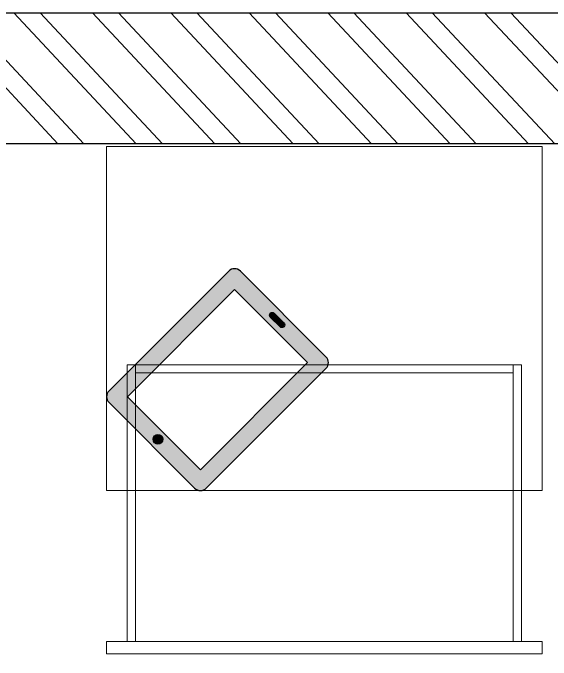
# Model space of a CAD drawing. Header units: feet. Extents: x 5886028 to 5900628, y -5290886 to -5278556.
# Drawn here: x 5894751 to 5895534, y -5279496 to -5278556 of the extents above; entities that cross this region are included whole.
import ezdxf

# ---------------------------------------------------------------- set-up
doc = ezdxf.new("R2010")
doc.units = ezdxf.units.FT
doc.header["$LTSCALE"] = 33
doc.header["$MEASUREMENT"] = 0
doc.layers.add('A-WALL', color=1, linetype='Continuous')
for name, color, linetype, lineweight in [('LENS-FURNITURE', 13, 'Continuous', 9), ('LENS_DIMENSION', 193, 'Continuous', 0), ('LN-HATCH', 251, 'Continuous', 0)]:
    doc.layers.add(name, color=color, linetype=linetype, lineweight=lineweight)

# ---------------------------------------------------------------- blocks, each defined once
blk = doc.blocks.new('A$C2f5dd23c')
at = {"layer": 'LN-HATCH'}
h = blk.add_hatch(dxfattribs=at)
h.set_pattern_fill('ANSI32', color=256, scale=222, angle=268.1105192815815)
h.set_pattern_definition([(313.1105192815815, (-3373823.442878878, 5462012.521852432), (60.77556509153959, 56.89370077437428), []), (313.1105192815815, (-3373824.736833648, 5461973.298763876), (60.77556509153959, 56.89370077437428), [])])
h.paths.add_polyline_path([(-2960, 280.0000004768372), (-8420, 280.0000004768372), (-8420, 0), (-2960, 0)])
h.paths.add_polyline_path([(-260, 6180), (-260, 280.0000004768372), (-2440, 280.0000004768372), (-2440, 0), (0, 0), (0, 6180)])
h.paths.add_polyline_path([(1740, 6460), (1890, 6460), (1890, 8860.000000476837), (1740, 8860.000000476837)])
h.paths.add_polyline_path([(3020, 6460), (0, 6460), (0, 6180), (3020, 6180)])
h.paths.add_polyline_path([(3260, 7555), (3540, 7555), (3540, 6510.000000476837), (3260, 6510.000000476837)])
h.paths.add_polyline_path([(3260, 12000), (3540, 12000), (3540, 7855), (3260, 7855)])
h.paths.add_polyline_path([(2640, 8860.000000476837), (3260, 8860.000000476837), (3260, 8710), (2640, 8710)])
h.paths.add_polyline_path([(-2440, 12330), (3020, 12330), (3020, 12140), (-2440, 12140)])
h.paths.add_polyline_path([(-8420, 12330), (-2960, 12330), (-2960, 12050.00000047683), (-8420, 12050.00000047683)])
at = {"layer": 'A-WALL'}
blk.add_lwpolyline([(-2440, 12330), (3020, 12330), (3020, 12140), (-2440, 12140)], close=True, dxfattribs=at)
blk = doc.blocks.new('TRIAL SET CABINET 633x500')
at = {"layer": 'LENS-FURNITURE'}
h = blk.add_hatch(color=9, dxfattribs=at)
h.dxf.hatch_style = 1
edge = h.paths.add_edge_path()
edge.add_line((-8.54246803093703, -981.9670201920668), (115.9083254579454, -857.5162267031847))
edge.add_arc((107.4230440836399, -849.030945328879), 12.00000000009463, 315, 405)
edge.add_line((115.9083254579454, -840.5456639545736), (-58.03994271345434, -666.5973957831737))
edge.add_arc((-66.52522408775982, -675.0826771574792), 12.00000000009463, 45.00000000000002, 135)
edge.add_line((-75.01050546206531, -666.5973957831737), (-199.4612989509478, -791.0481892720562))
edge.add_arc((-190.9760175766423, -799.5334706454303), 11.99999999943607, 135.0000000031442, 225.0000000031442)
edge.add_line((-199.4612989500165, -808.0187520197359), (-25.5130307786167, -981.967020191136))
edge.add_arc((-17.02774940431148, -973.4817388177615), 11.99999999943605, 224.9999999968574, 314.9999999968578)
h.paths.add_polyline_path([(-17.02774940524252, -955.0969625067663), (89.03826777357607, -849.0309453279477), (-66.52522408775982, -693.4674534666119), (-172.5912412665784, -799.5334706454305)], flags=16)
edge = h.paths.add_edge_path(flags=16)
edge.add_line((-138.2965623782947, -741.9042679787381), (-124.1544267544522, -727.7621323548956))
edge.add_arc((-121.3259996296837, -730.5905594796641), 4.000000000031514, 45.00000000000051, 134.9999999999996, ccw=False)
edge.add_arc((-121.3259996296838, -730.5905594796641), 4.000000000031584, -45.000000000000625, 44.999999999999375, ccw=False)
edge.add_line((-118.4975725049153, -733.4189866044327), (-132.6397081287578, -747.561122228275))
edge.add_arc((-135.4681352535263, -744.7326951035067), 4.000000000031524, 225.0000000000006, 314.99999999999966, ccw=False)
edge.add_arc((-135.4681352535261, -744.7326951035066), 4.000000000031665, 135.0000000000006, 225.0000000000006, ccw=False)
edge = h.paths.add_edge_path(flags=16)
edge.add_arc((44.84409394953398, -910.9027886827243), 7, 0, 360)
at = {"layer": 'LENS-FURNITURE', "lineweight": 0}
h = blk.add_hatch(dxfattribs=at)
h.set_pattern_fill('ANSI31', color=252, scale=10, angle=405)
h.set_pattern_definition([(90, (-3772352.875833935, -3684050.327587578), (-1.25, 2e-16), [])])
edge = h.paths.add_edge_path()
edge.add_line((-138.2965623782947, -741.9042679787381), (-124.1544267544522, -727.7621323548956))
edge.add_arc((-121.3259996296837, -730.5905594796641), 4.000000000031514, 45.00000000000051, 134.9999999999996, ccw=False)
edge.add_arc((-121.3259996296838, -730.5905594796641), 4.000000000031584, -45.000000000000625, 44.999999999999375, ccw=False)
edge.add_line((-118.4975725049153, -733.4189866044327), (-132.6397081287578, -747.561122228275))
edge.add_arc((-135.4681352535263, -744.7326951035067), 4.000000000031524, 225.0000000000006, 314.99999999999966, ccw=False)
edge.add_arc((-135.4681352535261, -744.7326951035066), 4.000000000031665, 135.0000000000006, 225.0000000000006, ccw=False)
edge = h.paths.add_edge_path()
edge.add_arc((44.84409394953398, -910.9027886827243), 7, 0, 360)
at = {"layer": 'LENS-FURNITURE'}
blk.add_lwpolyline([(119.4230440827086, -352.4817388160154), (119.4230440827086, -985.4817388160156), (-380.5769559172913, -985.4817388160156), (-380.5769559172913, -352.4817388160154)], close=True, dxfattribs=at)
at = {"layer": 'LENS-FURNITURE', "color": 146}
for points in [[(338.5359051078558, -352.4817388160154), (338.5359051078558, -985.4817388160156), (356.5359051078559, -985.4817388160156), (356.5359051078559, -352.4817388160154)], [(-63.4640948921442, -382.4817388160154), (-63.4640948921442, -394.4817388160154), (338.5359051078558, -394.4817388160154), (338.5359051078558, -382.4817388160154)], [(-63.4640948921442, -394.4817388160154), (-63.4640948921442, -943.4817388160153), (-51.4640948921442, -943.4817388160153), (-51.4640948921442, -394.4817388160154)], [(-63.4640948921442, -955.4817388160152), (-63.4640948921442, -943.4817388160153), (338.5359051078558, -943.4817388160153), (338.5359051078558, -955.4817388160152)]]:
    blk.add_lwpolyline(points, close=True, dxfattribs=at)
at = {"layer": 'LENS-FURNITURE', "color": 18, "lineweight": 30}
for points in [[(-8.54246803093703, -981.9670201920668), (115.9083254579454, -857.5162267031847, 0.4142135623730951), (115.9083254579454, -840.5456639545736), (-58.03994271345434, -666.5973957831737, 0.4142135623730951), (-75.01050546206531, -666.5973957831737), (-199.4612989509478, -791.0481892720562, 0.4142135623730951), (-199.4612989500165, -808.0187520197359), (-25.51303077861669, -981.967020191136, 0.4142135623730951)], [(-138.2965623782947, -741.9042679787381), (-124.1544267544522, -727.7621323548956, -0.4142135623730951), (-118.4975725049153, -727.7621323548956), (-118.4975725049153, -727.7621323548956, -0.4142135623730951), (-118.4975725049153, -733.4189866044327), (-132.6397081287578, -747.561122228275, -0.4142135623730951), (-138.2965623782947, -747.561122228275), (-138.2965623782947, -747.561122228275, -0.4142135623730951)]]:
    blk.add_lwpolyline(points, format="xyb", close=True, dxfattribs=at)
blk.add_lwpolyline([(-17.02774940524252, -955.0969625067663), (89.03826777357607, -849.0309453279477), (-66.52522408775982, -693.4674534666119), (-172.5912412665784, -799.5334706454305)], close=True, dxfattribs=at)
blk.add_circle((44.84409394953398, -910.9027886827243), 7, dxfattribs=at)

msp = doc.modelspace()

# ---------------------------------------------------------------- block references
at = {"layer": 'LENS-FURNITURE', "rotation": 270}
msp.add_blockref('TRIAL SET CABINET 633x500', (5895873.092826726, -5279130.779313305), dxfattribs=at)
at = {"layer": 'LENS_DIMENSION'}
msp.add_blockref('A$C2f5dd23c', (5897088.092826726, -5290886.212095684), dxfattribs=at)

doc.saveas('drawing.dxf')
